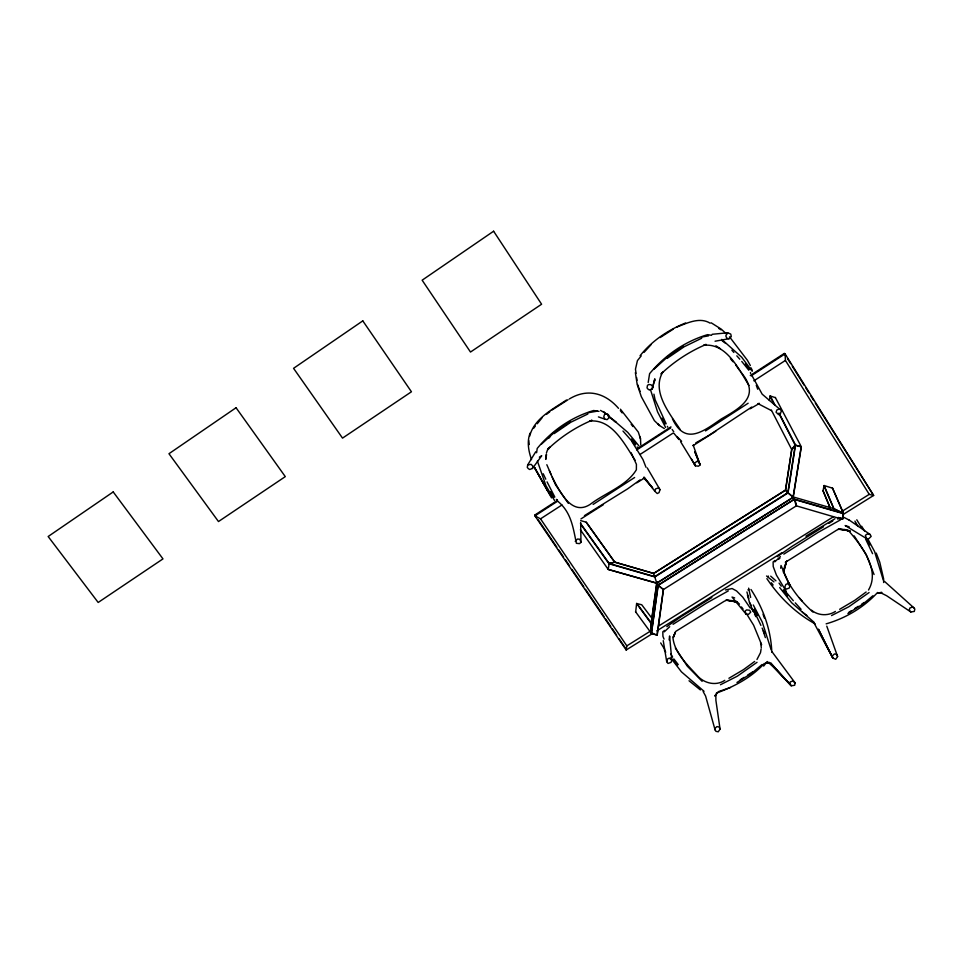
<?xml version="1.0" encoding="UTF-8"?>
<svg xmlns="http://www.w3.org/2000/svg" width="963" height="963" viewBox="0 0 963 963"><rect width="100%" height="100%" fill="white"/><g stroke="black" fill="none" stroke-linecap="round" stroke-linejoin="round"><path stroke-width="1.44" d="M672.848 636.748C673.968 652.228 686.872 664.253 696.863 675.135C703.52 683.236 715.774 686.402 724.778 680.347M771.808 652.168C770.954 629.754 763.178 608.243 750.984 589.5M784.026 572.359L784.376 567.195L786.314 561.983L783.473 572.455L786.602 561.285M647.256 467.91L659.992 489.698L659.029 492.647L657.223 493.513L654.744 491.178L643.934 477.106L652.661 487.976L643.922 478.117M666.697 661.689L667.624 658.897L669.381 658.078L671.801 660.293L671.067 662.388L668.033 663.447L666.697 661.689L663.242 640.66M748.66 588.14L750.634 597.409M669.141 639.95L669.598 635.965L671.801 660.293M545.925 456.919L546.262 454.283M780.668 568.218L781.029 565.498L789.997 585.925L789.203 588.08L786.097 589.151L784.773 587.358L785.784 584.493L787.578 583.65L789.997 585.925M580.665 520.61L586.19 522.187L614.719 562.115L609.17 563.463L608.231 569.434L656.79 583.277L793.223 497.269L801.312 446.856L795.209 445.111L791.73 449.504L785.459 490.107L653.636 573.358L614.791 562.151L608.989 563.728L654.864 576.945L788.119 492.9L793.223 497.269L656.742 583.084L608.231 569.434L580.376 529.758M635.664 611.926L636.615 603.536L641.731 604.752L652.348 618.812M657.26 634.858L663.459 589.633L658.03 585.131L656.886 581.821L651.096 623.374L651.313 633.233L657.043 635.062L651.397 633.449L651.096 623.374L636.615 603.536M651.313 623.169L656.826 583.337M657.043 635.062L663.314 589.585L796.365 505.852L842.505 519.322L843.347 513.315L834.187 508.777L793.452 497.016M536.608 452.742L537.21 448.445C551.847 430.617 571.444 417.039 593.641 410.515L598.986 411.37M769.341 400.488L770.244 395.974L775.456 397.683M546.551 454.536L545.792 459.399L545.768 458.123M793.247 497.281L788.047 492.839L795.522 445.062L779.127 413.223M557.601 500.291L534.934 514.964L534.947 515.867L540.52 518.84L626.829 645.872L626.179 650.001L652.962 633.269M535.741 451.743L527.688 464.912L527.291 467.404L528.338 468.656L529.722 469.511L532.431 468.463L541.736 455.752L539.34 457.112M648.195 382.48L649.604 373.656C664.747 355.431 684.825 341.408 707.612 334.655L711.657 335.317M761.119 648.893L760.505 652.673L756.978 659.474M793.079 497.149L801.216 446.663M842.505 519.334L838.304 517.468L842.505 519.322L843.48 513.46L832.574 488.193L824.123 485.533L823.016 490.733L830.166 507.886M532.431 468.463L532.876 466.176L531.155 464.347L527.688 464.912M771.869 651.542L795.161 682.948L794.668 685.271L791.285 685.788L772.795 666.48L768.691 662.749L766.404 662.64L769.329 662.448L765.621 663.062M529.674 436.179C534.008 418.664 552.569 409.347 566.376 400.078M789.684 684.067L770.544 662.893L791.285 685.788L789.684 684.067L790.214 681.936L792.886 680.973L795.161 682.948M654.094 381.673L652.228 388.98L649.459 390.063L648.063 389.184L647.028 387.908L647.485 385.332L648.809 384.502L651.024 384.755L652.733 386.644L652.228 388.98L654.84 378.832L654.094 381.673L654.936 380.566M530.083 433.133C526.761 441.668 528.567 451.25 531.528 459.604M673.522 637.422L675.171 632.27L673.823 636.062M717.724 692.373L714.871 696.165L715.846 694.323L715.894 700.33L720.059 729.111L718.278 731.784L715.954 731.338L715.076 729.87L705.602 696.056L703.146 691.542M654.744 491.178L655.49 488.963L658.608 487.844L659.992 489.698M546.43 452.959L548.007 448.505M826.784 626.143L837.605 656.525L835.752 659.282L832.851 658.09L818.514 629.333M673.847 636.146L675.725 631.415L724.14 601.333L726.68 600.178L737.465 602.104L725.958 600.118L732.277 600.659L737.152 602.549M548.2 449.516L549.861 447.133L548.067 449.023C560.767 436.877 575.802 427.078 592.004 420.253L589.633 421.096C612.071 418.652 624.542 444.208 635.086 460.182M868.506 590.006C880.555 569.783 861.355 545.527 848.343 530.396M693.721 444.774L693.023 445.688L715.798 431.219M763.659 666.095L767.27 661.521M614.791 562.151L653.684 573.527L785.567 490.191L791.73 449.504L795.209 445.111L801.324 446.808L775.299 397.406M641.202 355.913L637.434 360.607L635.472 369.178L636.049 373.355M644.03 352.386L651.024 344.73M533.502 428.427L535.38 426.091M537.258 423.756L541.964 417.93M640.082 355.732C651.855 340.878 668.105 329.996 685.584 322.99M548.621 438.37L550.451 436.299M664.265 631.848L669.718 626.708M774.758 561.886L780.367 556.614M575.212 541.338L577.475 539.027L579.81 539.244L580.99 542.374L579.461 543.638L576.392 543.301C573.093 527.748 571.312 512.472 558.071 501.518M715.064 341.215L729.147 338.699L731.302 336.556L730.761 334.089L727.691 332.789L712.151 334.293M764.381 663.387C751.489 677.507 734.107 686.667 716.328 693.143M877.57 592.474C863.787 607.46 845.658 618.246 826.134 623.855M541.326 444.256L554.917 431.893L570.108 421.698M653.793 369.395L667.816 356.695L683.441 346.211M762.07 664.518L751.886 673.101L736.96 682.478M872.899 595.76L863.209 603.885L847.885 613.515M778.766 559.19L779.898 558.239M580.954 518.925L603.416 504.636M754.679 661.449L743.508 669.622L728.907 678.277M757.026 662.315L737.285 676.195L720.468 684.741M866.134 592.016L854.638 600.418L839.652 609.302M869.083 592.534L848.788 606.786L831.551 615.574M546.454 414.403L549.825 411.755M552.076 409.985L568.026 399.729M660.149 337.556L673.137 329.238M664.614 630.416L662.809 631.776L662.929 636.362L664.037 639.131M775.059 560.466L773.108 561.911L773.217 566.557L776.431 575.116L786.302 591.523M727.691 332.789L725.789 335.846L726.8 338.218L729.147 338.699M640.07 479.911L627.611 488.867L584.433 515.65M751.706 407.048L708.455 435.673L695.731 442.92M787.048 561.092L785.339 562.296L836.642 530.192L839.206 529.036L850.185 530.938L838.183 529.144L844.84 529.542L848.993 531.119M666.829 626.636L681.298 616.537L711.85 597.529M777.285 556.65L792.152 546.274L823.509 526.761M554.146 433.615L570.782 422.251L587.863 413.994M667.058 358.429L684.163 346.752L701.654 338.254M636.832 482.812L644.476 478.033L643.32 478.298M750.141 408.781L759.458 403.413L757.941 403.617L771.435 410.587M634.641 477.492L593.124 504.419M748.143 403.232L705.482 430.918M767.788 576.56L768.486 576.103M636.94 448.89L670.946 426.862M750.285 375.474L784.291 353.445L785.086 353.878L873.622 495.451L843.01 514.579M557.565 501.217L534.947 515.867L626.179 650.001L625.902 648.737M636.76 449.926L670.693 427.945M751.14 375.859L785.086 353.878L785.423 360.427L869.24 494.356L873.622 495.451L815.312 403.052M673.077 624.301L706.433 603.151L728.329 590.885M783.822 554.146L818.081 532.419L840.543 519.827M540.52 518.84L561.983 504.961M640.251 454.331L673.065 433.109M753.86 380.842L785.423 360.427M740.198 679.818L743.978 677.41M747.757 675.003L752.789 671.789M848.596 612.468L850.991 610.927M854.602 608.64L858.202 606.341M861.801 604.042L864.196 602.513M843.347 513.315L794.463 499.195L658.235 585.36L651.397 633.449L658.03 585.131L656.898 581.808M609.17 563.463L654.756 576.608L787.842 492.647L795.209 445.111L778.862 413.332M794.535 499.316C797.629 513.724 796.883 500.76 792.886 497.51L794.463 499.195L658.018 585.107L663.459 589.633M626.829 645.872L651.072 630.717M658.728 625.938L833.513 516.686M842.444 511.1L869.24 494.356M656.79 630.885L781.787 552.81M828.974 523.342L832.802 520.947M805.911 536.138L834.957 518.744M747.89 589.922L748.696 589.44M835.415 611.433C828.144 616.139 818.273 615.766 811.532 610.217M823.895 485.665L833.91 508.885L843.48 513.46L832.417 487.928M877.63 593.352L881.903 592.45L878.629 592.835M676.736 327.119C686.944 323.183 699.583 316.695 710.128 323.171M569.302 398.983C587.31 388.041 605.161 392.88 618.511 408.336M780.078 408.769L776.888 409.925L776.082 412.2L778.561 414.596L780.403 413.705L781.438 410.671L762.154 394.144L751.67 375.052M833.91 508.885L824.123 485.533M718.338 691.675L730.46 687.522M837.557 519.009L844.238 517.516L848.824 519.912M725.536 589.982L732.085 588.537L736.563 590.945L742.726 597.108L750.201 608.002M701.582 337.086L708.551 335.846M587.815 412.814L597.409 411.129M698.969 461.674L696.61 461.446L694.251 463.841L695.406 465.839L698.524 466.188L700.101 464.888L694.805 451.743L700.101 464.888L693.264 445.255M746.12 614.213L748.42 614.43L750.743 612.167L749.635 610.253L746.59 609.904L745.037 611.144L746.12 614.213L732.036 597.06L734.685 597.903M849.161 526.821L845.153 525.545L866.435 538.522L868.77 538.738L871.166 536.403L870.083 534.441L848.608 519.647M880.29 592.546L886.682 595.76L910.842 611.974L914.296 611.445L914.85 609.049L913.899 607.846L884.491 581.387M608.05 414.355L605.607 413.873L604.427 414.74L603.789 416.847L604.824 419.146L607.147 419.627L609.23 417.545L608.652 415.137L600.539 410.407M794.607 499.52L843.516 513.676M598.42 416.895L604.824 419.146M870.083 534.441L867.001 534.092L865.4 535.356L866.435 538.522M844.84 529.542L849.799 531.444M766.56 576.006L773.951 581.893M556.325 499.388L557.204 499.845M815.216 623.916C795.558 613.07 779.332 597.216 766.885 578.619M718.603 328.347L721.022 329.828M715.906 345.789L720.444 348.738M913.899 607.846L912.575 607.027L909.842 608.026L909.253 610.217L910.842 611.974M635.375 372.597L637.169 384.381L641.31 396.66L654.383 420.65L659.474 425.526L664.326 428.583M711.176 322.798L721.347 329.214L726.451 333.956M608.255 416.413L616.416 422.384M802.396 612.143L806.91 615.501M722.19 340.806L725.681 343.442M637.181 446.988L637.915 447.566M689.027 680.769L700.39 689.941M607.677 415.101L627.756 432.363L638.902 445.869M704.025 691.278L681.455 671.873L670.73 657.922M814.337 622.543L791.658 602.766L779.705 587.574M721.72 339.385L741.666 357.177L752.247 371.333M770.713 576.163L775.901 580.785M788.119 492.9L785.459 490.107L788.047 492.839M702.135 681.323L687.305 666.179L675.352 648.003M736.238 601.189L739.476 604.138M812.977 612.107C800.397 600.719 789.07 586.973 783.232 570.927M613.648 420.253L615.562 422.167M676.977 436.516L681.635 441.295M603.62 411.562L604.872 412.862M657.729 423.672L659.474 425.526M622.977 431.039L635.255 444.93M793.319 600.719L783.942 589.621M795.257 602.874L801.096 609.314M731.868 350.219L733.854 352.47M736.815 355.829L739.789 359.199M741.763 361.438L748.793 370.213M799.446 597.939L802.035 600.924M680.576 441.644L695.406 465.839L691.53 459.11M730.375 358.609L733.036 361.763M631.728 438.899L635.941 443.991M674.052 433.47L678.987 439.585M783.1 590.271L787.553 595.88M620.316 410.611L622.122 412.886M631.15 424.274L632.956 426.549M771.339 582.759L773.133 585.023M568.314 503.348L555.531 484.786L546.828 464.72M620.425 409.191L638.325 432.122L640.515 438.875L640.768 444.918M673.077 659.511L677.422 665.072M673.847 658.909L678.241 664.602M856.793 519.791L861.452 527.495M741.462 606.943L743.087 609.073M729.509 336.809L747.372 360.234L750.333 365.555M745.434 363.966L749.467 369.286M680.372 429.811C669.863 413.657 651.313 391.772 662.785 372.079L661.015 373.969C674.1 361.522 689.532 351.447 706.168 344.405L703.652 345.32C726.487 342.684 738.705 369.118 748.961 385.453M854.157 535.897L866.219 554.556L874.055 574.514M636.832 603.404L650.458 622.014M635.496 611.674L651.542 633.558M813.819 622.58L832.851 658.09M586.19 522.187L614.719 562.115M580.508 523.451L609.17 563.463M581.158 524.811L608.989 563.728M779.043 583.109L781.246 586.214M735.684 364.917L739.656 370.49M791.718 449.528L771.387 410.106M672.174 429.474L673.775 431.821M534.934 514.964L536.62 517.444M538.305 519.924L556.831 547.177M558.516 549.644L563.572 557.083M565.257 559.563L569.47 565.75M571.986 569.47L583.783 586.804M585.468 589.284L603.994 616.537M605.679 619.004L610.735 626.444M612.42 628.923L616.633 635.111M619.161 638.83L625.059 647.497M751.333 608.219L755.522 614.394M746.361 613.503L753.62 625.192L761.637 644.716M672.439 418.809C685.175 446.122 703.604 431.123 721.359 418.917C742.208 407.012 761.155 395.649 740.439 371.61M664.626 649.279L660.678 642.935M664.314 649.965L665.758 652.204M788.264 582.278L789.853 584.806M784.291 353.445L785.88 355.997M787.481 358.537L790.659 363.629M792.248 366.169L804.177 385.248M805.766 387.788L808.956 392.88M810.545 395.42L813.723 400.5M855.987 523.065L858.129 526.484M631.897 441.475L642.971 459.568L645.98 467.248M861.668 526.243L864.714 531.275M823.016 490.733L830.323 508.211M554.82 497.077L547.056 481.873M554.556 500.519L545.913 485.605L537.414 461.108M551.546 497.895L534.489 467.524L550.054 494.789M670.669 653.624L672.619 657.043M550.535 491.624L553.761 497.281M747.444 595.074L749.515 602.465L751.381 605.763M534.489 467.524L547.706 490.998M631.15 452.779L636.411 464.322L636.374 469.751C626.696 485.966 604.836 493.068 590.066 504.456C571.228 516.577 559.383 490.649 552.268 477.275M868.181 539.641L874.573 551.51L883.264 580.063M865.581 539.003L872.574 553.677M866.519 538.558L869.89 544.914M750.947 367.746L752.187 370.081M753.367 609.603L760.926 625.396M754.33 609.134L757.616 615.429M666.167 423.792L655.081 399.705L653.925 394.156M770.244 395.974L775.022 405.267M753.186 611.505L749.515 602.465M754.523 614.093L755.847 616.669M763.178 630.861L765.344 637.59M770.015 396.13L774.096 404.075M662.014 418.147L665.036 424.045M818.526 629.357L832.538 657.32L832.369 655.863L834.452 653.937L836.691 654.383L837.605 656.525M753.283 604.993L762.227 621.966L771.17 649.905M543.216 473.748L545.768 479.165M667.359 426.356L667.732 427.163M720.059 729.111L719.108 727.017L716.893 726.571L714.883 728.449L715.076 729.87M762.118 628.081L764.514 633.437M665.602 427.476L657.573 411.887L650.422 389.485M549.343 470.594L551.089 474.699M855.818 523.222L854.963 521.079M876.234 553.087L879.761 562.199L883.637 578.895L883.637 582.531M756.256 385.284L757.725 389.221M637.578 384.514L640.094 391.447M763.045 614.238L764.405 618.077M639.661 436.444L640.515 438.875M653.636 573.358L656.742 583.109M746.927 591.956L748.793 598.661M750.418 372.525L750.622 373.463M760.577 642.61L761.312 647.63M528.675 440.428L529.253 444.545M636.615 377.544L637 380.325M580.653 522.44L580.99 542.374M113.213 491.924L48.15 536.511L98.178 602.465L162.976 558.889L113.213 491.924M236.055 407.734L168.958 453.717L218.481 521.549L285.289 476.625L236.055 407.734M362.798 320.872L293.559 368.323L342.527 438.117L411.442 391.772L362.798 320.872M493.61 231.216L422.143 280.197L470.498 352.049L541.603 304.224L493.61 231.216"/></g></svg>
